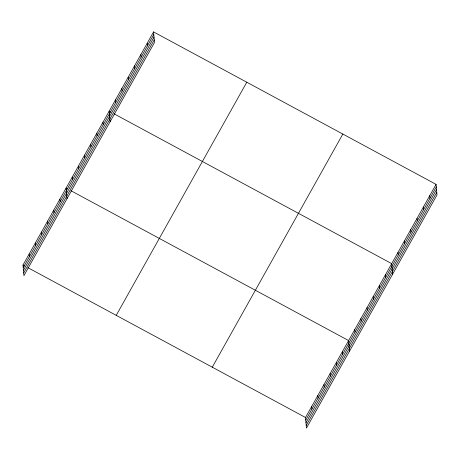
<?xml version="1.0" encoding="UTF-8"?>
<svg xmlns="http://www.w3.org/2000/svg" width="460" height="460" viewBox="0 0 460 460"><rect width="100%" height="100%" fill="white"/><g stroke="black" fill="none" stroke-linecap="round" stroke-linejoin="round"><path stroke-width="0.69" d="M153.554 31.907L154.48 42.498L23.926 275.626L23 265.035L153.554 31.907L436.074 184.374L437 194.965L306.446 428.093L305.52 417.502L436.074 184.374M23.23 267.634L153.778 34.5M23.46 270.273L154.008 37.139M23.696 272.993L154.249 39.859M116.23 315.347L246.784 82.219M212.29 367.189L342.844 134.055M305.745 420.101L436.298 186.967M305.98 422.74L436.528 189.606M306.216 425.454L436.77 192.326M110.992 112.154L109.164 111.17L110.09 121.762M114.04 113.798L391.684 263.637L392.61 274.229M67.304 188.761L66.085 188.1L67.01 198.697M70.955 190.733L348.605 340.567L349.531 351.164M23 265.035L24.828 266.024M27.876 267.668L305.52 417.502M429.732 195.695L429.962 198.289M423.39 207.017L423.62 209.616M417.047 218.339L417.277 220.938M410.711 229.666L410.935 232.26M404.369 240.988L404.593 243.587M398.026 252.31L398.251 254.909M385.532 274.626L385.756 277.225M379.373 285.614L379.603 288.213M373.221 296.608L373.451 299.201M367.068 307.596L367.293 310.195M360.91 318.59L361.14 321.183M354.758 329.578L354.982 332.178M342.447 351.561L342.677 354.154M336.294 362.549L336.519 365.148M330.136 373.543L330.366 376.136M323.984 384.531L324.214 387.124M317.831 395.519L318.055 398.118M311.673 406.513L311.903 409.107M147.211 43.229L147.441 45.822M140.869 54.55L141.099 57.149M134.527 65.878L134.757 68.471M128.19 77.199L128.415 79.793M121.848 88.521L122.072 91.12M115.506 99.843L115.736 102.442M103.011 122.159L103.235 124.758M96.853 133.153L97.083 135.746M90.701 144.141L90.93 146.734M84.548 155.129L84.772 157.728M78.39 166.123L78.62 168.716M72.237 177.111L72.461 179.71M59.926 199.094L60.157 201.687M53.774 210.082L53.998 212.681M47.616 221.076L47.846 223.669M41.463 232.064L41.693 234.663M35.311 243.052L35.535 245.651M29.152 254.046L29.383 256.64"/></g></svg>
